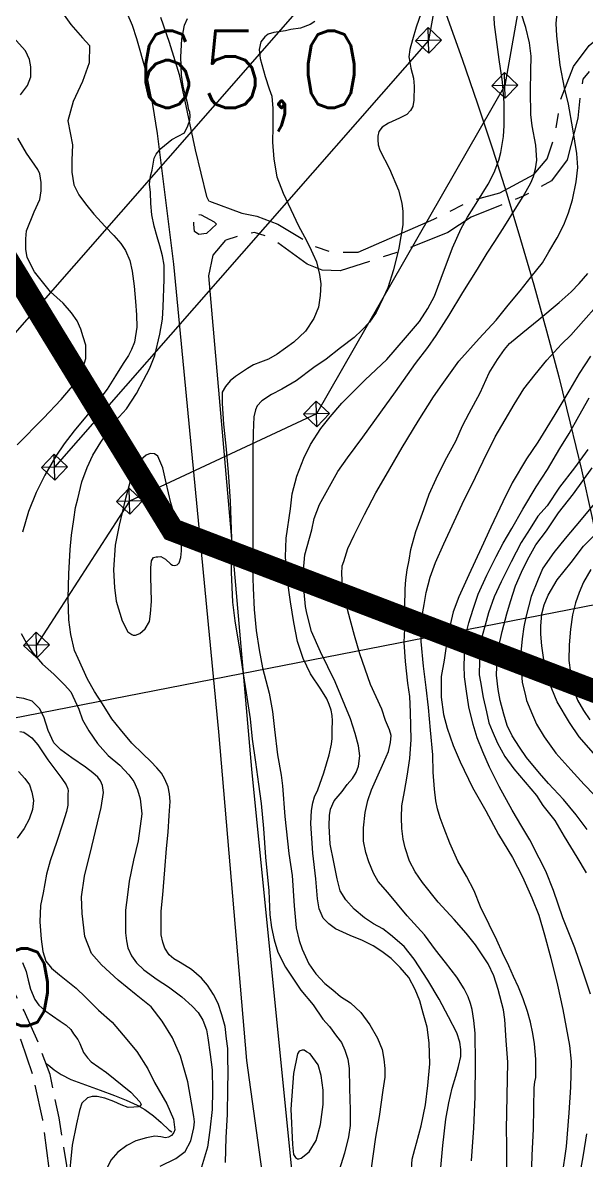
# Model space of a CAD drawing. Header units: millimetres. Extents: x 548366 to 1117317, y 7446967 to 14899125.
# Drawn here: x 556022 to 556314, y 7455507 to 7456096 of the extents above; entities that cross this region are included whole.
import ezdxf

# ---------------------------------------------------------------- set-up
doc = ezdxf.new("R2010")
doc.units = ezdxf.units.MM
doc.header["$MEASUREMENT"] = 0
for name, pattern in [('ACAD_ISO11W100', [33, 12, -3, 12, -3, 0, -3]), ('ESTR-TERRA', [1, 0.7, -0.1, 0.1, -0.1]), ('MEIO-FIOx2', [20, 15, -5]), ('RIO_PERIODICO', [5.8, 3, -0.4, 0.4, -0.4, 0.4, -0.4, 0.4, -0.4])]:
    doc.linetypes.add(name, pattern=pattern)
for name, color, linetype in [('AUTO_ESTRADA', 224, 'Continuous'), ('CURVA_INTERMEDIÁRIA', 32, 'Continuous'), ('CURVA_MESTRA', 36, 'Continuous'), ('ELETRO_PROP', 230, 'Continuous'), ('ENERGIA', 7, 'Continuous'), ('PTO_COTADO', 7, 'Continuous'), ('RADIAIS', 222, 'Continuous'), ('RIO_PERIÓDICO', 4, 'RIO_PERIODICO'), ('RUA_PAV_C_MEIO_FIO', 1, 'MEIO-FIOx2'), ('RUA_S_PAV', 2, 'ESTR-TERRA')]:
    doc.layers.add(name, color=color, linetype=linetype)
doc.styles.add('ROMANS', font='romans.shx')

# ---------------------------------------------------------------- blocks, each defined once
blk = doc.blocks.new('C10')
at = {"layer": 'ENERGIA', "color": 0, "linetype": 'Continuous'}
for p, q in [((-1.51, 1.5), (1.51, -1.5)), ((1.49, 1.5), (-1.49, -1.5))]:
    blk.add_line(p, q, dxfattribs=at)
blk.add_polyline3d([(-1.51, 1.5, 0), (1.49, 1.5, 0), (1.51, -1.5, 0), (-1.49, -1.5, 0), (-1.51, 1.5, 0)], dxfattribs=at)

msp = doc.modelspace()

# ---------------------------------------------------------------- linework, layer by layer
at = {"layer": 'AUTO_ESTRADA', "ltscale": 2.5, "flags": 128}
for points in [[(556073.46, 7456107.59), (556078.9, 7456094.76), (556081.24, 7456087.77), (556085.91, 7456071.44), (556089.41, 7456053.56), (556091.91, 7456038.5), (556100.41, 7455970.8), (556123.68, 7455728.59), (556138.12, 7455558.22), (556156.91, 7455423.06)], [(556093.57, 7456098.9), (556098.19, 7456085.92), (556103.23, 7456069.12), (556111.59, 7456030.15), (556117.45, 7456005.91), (556118.62, 7456003.58)], [(556140.94, 7455709.13), (556128.82, 7455848.29), (556118.66, 7455964.91), (556120.95, 7455975.59), (556127.57, 7455983.37)], [(556175.08, 7455412.75), (556171.01, 7455424), (556165.99, 7455458.53), (556140.94, 7455709.13)]]:
    msp.add_lwpolyline(points, dxfattribs=at)
at = {"layer": 'CURVA_INTERMEDIÁRIA'}
for points, elevation in [([(556041.95, 7456102.27), (556047.16, 7456095.09), (556053.1, 7456088.16), (556056.81, 7456084.16), (556056.6, 7456075.16), (556053.14, 7456065.49), (556048.3, 7456055.12), (556045.53, 7456045.11), (556047.95, 7456032.67), (556047.61, 7456024.72), (556047.61, 7456018.5), (556048.64, 7456011.94), (556051.26, 7456006.84), (556054.74, 7456002.09), (556059.05, 7455996.84), (556064.93, 7455990.33), (556069.45, 7455985.75), (556073.02, 7455981.56), (556075.54, 7455977.88), (556077.64, 7455972.74), (556078.9, 7455967.29), (556079.95, 7455959.42), (556080.69, 7455951.44), (556081.21, 7455944.65), (556081.32, 7455938.15), (556080.06, 7455930.38), (556078.59, 7455926.71), (556077.01, 7455923.46), (556074.18, 7455919.47), (556070.29, 7455913.07), (556065.99, 7455906.14), (556057.34, 7455894.62), (556048.94, 7455884.44), (556043.69, 7455877.83), (556039.38, 7455871.43), (556033.71, 7455861.56), (556029.08, 7455852.57), (556025.2, 7455842.7), (556022.15, 7455832)], 60), ([(556228.82, 7456101.1), (556226.21, 7456093.65), (556224.18, 7456087.17), (556222.92, 7456082.14), (556222.44, 7456078.37), (556222.92, 7456075.57), (556223.31, 7456072.47), (556224.76, 7456067.25), (556225.12, 7456063.11), (556225.02, 7456055.86), (556224.44, 7456052.57), (556223.18, 7456050.44), (556221.34, 7456048.41), (556217.47, 7456046.48), (556211.86, 7456043.96), (556208.47, 7456041.93), (556206.73, 7456039.61), (556206.24, 7456037.19), (556206.24, 7456035.26), (556206.53, 7456032.65), (556207.33, 7456029.97), (556212.27, 7456020.3), (556216.92, 7456009.18), (556218.76, 7456002.51), (556219.24, 7455998.25), (556219.23, 7455991.32), (556217.1, 7455979.13), (556214.49, 7455967.91), (556211.39, 7455958.53), (556208.94, 7455953.05), (556205.36, 7455945.89), (556201.88, 7455940.77), (556198, 7455936.61), (556194.04, 7455932.94), (556186.87, 7455927.52), (556179.42, 7455921.62), (556173.09, 7455917.29), (556163.99, 7455910.43), (556156.54, 7455906.08), (556151.12, 7455903.27), (556146.18, 7455899.98), (556143.76, 7455897.47), (556142.79, 7455895.44), (556142.02, 7455891.76), (556141.63, 7455883.54), (556141.53, 7455875.63), (556141.44, 7455856.19), (556141.44, 7455840.94), (556141.44, 7455826.15), (556141.34, 7455813.38), (556141.63, 7455802.96), (556142.12, 7455791.84), (556143.18, 7455781.11), (556144.73, 7455771.05), (556146.58, 7455761.61), (556149.97, 7455748.55), (556151.61, 7455738.98), (556152.69, 7455729.72), (556154.33, 7455716.57), (556156.17, 7455706.03), (556156.85, 7455700.61), (556158.01, 7455684.67), (556160.14, 7455665.43), (556161.89, 7455654.15), (556162.85, 7455638.38), (556164.02, 7455626.88), (556165.47, 7455620.4), (556167.12, 7455615.88), (556170.5, 7455608.34), (556174.08, 7455603.11), (556178.73, 7455598.18), (556182.89, 7455594.8), (556186.96, 7455591.41), (556192.12, 7455588.07), (556197.54, 7455583.04), (556202.09, 7455576.66), (556206.06, 7455569.7), (556208.47, 7455563.89), (556209.44, 7455558.96), (556209.93, 7455554.03), (556209.93, 7455549.48), (556208.94, 7455542.74), (556207.01, 7455529.11), (556205.07, 7455518.47), (556203.72, 7455508.62), (556201.39, 7455492.28)], 90), ([(556238.6, 7455498.98), (556240.02, 7455514.11), (556241.53, 7455527.75), (556243.03, 7455536.28), (556244.84, 7455543.91), (556246.65, 7455550.1), (556248.06, 7455555.02), (556249.26, 7455560.24), (556249.36, 7455563.85), (556248.86, 7455567.77), (556247.26, 7455572.58), (556242.94, 7455580.91), (556238.09, 7455590.01), (556232.27, 7455599.85), (556225.14, 7455610.69), (556220.02, 7455617.21), (556212.89, 7455623.33), (556208.83, 7455626.51), (556204.01, 7455629.01), (556199.39, 7455632.12), (556194.06, 7455636.64), (556189.65, 7455641.46), (556186.73, 7455646.07), (556185.23, 7455652.29), (556183.52, 7455661.02), (556181.6, 7455670.23), (556181, 7455679.86), (556181.2, 7455685.18), (556181.8, 7455688.49), (556183.71, 7455692.71), (556187.73, 7455697.62), (556190.44, 7455701.24), (556193.18, 7455704.41), (556195.09, 7455707.52), (556196.29, 7455710.74), (556196.99, 7455716.15), (556196.29, 7455721.27), (556194.48, 7455727.59), (556192.17, 7455735.22), (556184.12, 7455754.38), (556176.58, 7455770.04), (556171.86, 7455780.57), (556169.45, 7455790), (556168.8, 7455793.54), (556167.36, 7455808.37), (556168.41, 7455820.31), (556172.15, 7455833.24), (556173.36, 7455839.11), (556175.97, 7455846.24), (556180.39, 7455854.16), (556185.61, 7455863.39), (556190.55, 7455870.59), (556198.58, 7455881.22), (556207.82, 7455894.17), (556215.49, 7455904.77), (556225.83, 7455919.32), (556232.16, 7455927.75), (556236.61, 7455933.94), (556243.34, 7455944.48), (556250.37, 7455956.12), (556257.9, 7455968.26), (556262.93, 7455976.59), (556266.86, 7455982.69), (556272.18, 7455990.72), (556277.5, 7455999.35), (556281.62, 7456005.97), (556285.64, 7456013), (556287.04, 7456016.31), (556288.05, 7456020.32), (556288.67, 7456024.83), (556288.17, 7456032.46), (556286.26, 7456042.49), (556285.66, 7456048.41), (556285.46, 7456060.55), (556285.66, 7456070.89), (556285.75, 7456078.69), (556284.95, 7456085.52), (556283.04, 7456093.44), (556280.53, 7456100.87)], 110), ([(556254.79, 7455506.21), (556256.1, 7455523.26), (556256.8, 7455539.32), (556257, 7455556.78), (556256.7, 7455572.42), (556256.1, 7455578.85), (556255.19, 7455584.57), (556254.39, 7455587.68), (556253.09, 7455591.19), (556250.98, 7455595.4), (556247.26, 7455601.32), (556241.44, 7455608.95), (556236.18, 7455615.55), (556230.56, 7455623.28), (556221.52, 7455633.11), (556211.48, 7455645.25), (556206.46, 7455650.97), (556204.01, 7455655.27), (556201.7, 7455661.09), (556199.99, 7455666), (556198.89, 7455671.82), (556198.89, 7455678.75), (556199.69, 7455686.77), (556201.1, 7455692.9), (556202.92, 7455698.49), (556205.83, 7455704.71), (556209.45, 7455712.74), (556211.76, 7455718.36), (556212.86, 7455723.07), (556213.16, 7455726.69), (556212.36, 7455729.6), (556210.25, 7455734.31), (556208.44, 7455740.2), (556202.42, 7455753.05), (556196.89, 7455769), (556194.26, 7455778.52), (556190.65, 7455791.26), (556189.04, 7455798.59), (556188.04, 7455804.41), (556187.64, 7455810.43), (556187.84, 7455814.54), (556188.64, 7455816.85), (556190.67, 7455823.45), (556193.98, 7455830.48), (556199.3, 7455841.22), (556205.23, 7455852.35), (556210.67, 7455861.56), (556218.91, 7455875.81), (556227.24, 7455889.56), (556235.18, 7455902.1), (556239.72, 7455908.5), (556248.36, 7455920.54), (556258.9, 7455932.28), (556267.64, 7455941.91), (556273.8, 7455949.59), (556280.03, 7455957.02), (556285.75, 7455964.24), (556291.58, 7455971.57), (556295.02, 7455977.28), (556299.34, 7455984.6), (556302.76, 7455991.33), (556305.07, 7455997.45), (556307.28, 7456004.17), (556309.18, 7456013.5), (556309.99, 7456020.93), (556309.46, 7456028.23), (556307.36, 7456040.97), (556305.05, 7456053.82), (556303.04, 7456062.31), (556300.83, 7456074.05), (556299.52, 7456084.48), (556299.12, 7456089.24), (556298.82, 7456095.66), (556299.22, 7456100.98)], 120), ([(556127.32, 7455505.33), (556127.66, 7455518.27), (556128.35, 7455530.14), (556128.53, 7455543.76), (556128.78, 7455551.73), (556128.61, 7455560.01), (556128.53, 7455564.38), (556127.84, 7455569.35), (556127.07, 7455575.77), (556125.35, 7455581.86), (556123.55, 7455587.74), (556121.06, 7455592.45), (556118.06, 7455597.25), (556114.8, 7455600.93), (556109.74, 7455605.39), (556103.83, 7455608.99), (556100.55, 7455610.92), (556098.06, 7455612.98), (556095.83, 7455616.49), (556094.8, 7455619.49), (556094.03, 7455623.26), (556093.95, 7455635.6), (556094.89, 7455644.08), (556095.92, 7455657.07), (556096.78, 7455668.13), (556097.55, 7455676.52), (556098.15, 7455685.16), (556098.66, 7455692.44), (556098.24, 7455696.46), (556097.55, 7455699.98), (556095.83, 7455704), (556094.12, 7455707.09), (556091.72, 7455709.91), (556088.63, 7455713.08), (556084.41, 7455717.1), (556078.75, 7455722.66), (556072.83, 7455729.77), (556068.46, 7455735.26), (556063.49, 7455743.05), (556059.46, 7455749.39), (556055.74, 7455755.79), (556050.85, 7455766.5), (556049.05, 7455770.69), (556047.16, 7455778.92), (556046.05, 7455786.52), (556045.79, 7455797.82), (556046.05, 7455810.42), (556046.73, 7455823.08), (556047.51, 7455830.37), (556048.62, 7455838.59), (556049.56, 7455844.84), (556050.76, 7455849.3), (556052.92, 7455858.1), (556055.58, 7455865.55), (556058.58, 7455871.89), (556062.61, 7455878.58), (556070.26, 7455889.69), (556075.92, 7455895.94), (556081.24, 7455903.91), (556084.84, 7455910.76), (556087.86, 7455916.65), (556090.61, 7455923.58), (556093.26, 7455934.64), (556094.72, 7455942.35), (556094.98, 7455948.69), (556095.58, 7455962.89), (556095.49, 7455970.43), (556094.72, 7455975.23), (556093.35, 7455980.37), (556091.81, 7455985.08), (556090.41, 7455990.62), (556089.04, 7455996.36), (556088.61, 7456002.28), (556088.44, 7456008.02), (556087.92, 7456012.3), (556088.44, 7456016.41), (556089.29, 7456019.58), (556090.25, 7456025.73), (556091.36, 7456027.95), (556093.86, 7456030.78), (556099.49, 7456035.43), (556105.99, 7456038.86), (556107.87, 7456042.56), (556108.74, 7456045.42), (556109, 7456047.76), (556108.91, 7456049.58), (556108.39, 7456050.88), (556107.53, 7456054.52), (556106.4, 7456058.95), (556105.36, 7456063.11), (556104.49, 7456068.81), (556104.23, 7456078.35), (556104.64, 7456087.49), (556106.12, 7456094.78), (556107.6, 7456098.16)], 70), ([(556173.66, 7456096.63), (556171.19, 7456095.07), (556166.25, 7456093.12), (556161.17, 7456092.47), (556158.44, 7456091.82), (556152.45, 7456090.91), (556149.46, 7456090), (556147.77, 7456088.7), (556145.69, 7456086.1), (556144.77, 7456082.2), (556145.3, 7456077.52), (556147.9, 7456068.16), (556149.98, 7456061.78), (556151.28, 7456058.01), (556151.93, 7456051.51), (556151.93, 7456042.02), (556151.66, 7456034.11), (556152.32, 7456025.27), (556153.88, 7456016.17), (556157.13, 7456007.58), (556165.2, 7455990.81), (556168.21, 7455984.98), (556170.94, 7455980.04), (556172.51, 7455976.27), (556174.46, 7455972.11), (556176.02, 7455965.48), (556176.67, 7455960.67), (556176.41, 7455954.56), (556175.5, 7455948.57), (556173.03, 7455942.72), (556168.73, 7455936.22), (556162.75, 7455930.5), (556154.11, 7455924.16), (556149.69, 7455921.69), (556145.4, 7455920), (556141.75, 7455918.7), (556138.76, 7455916.88), (556132.51, 7455912.59), (556129.82, 7455910.36), (556127.23, 7455907.56), (556125.66, 7455904.53), (556125.55, 7455898.59), (556126.34, 7455887.93), (556127.55, 7455876.72), (556128.77, 7455863.01), (556129.69, 7455847.97), (556130.4, 7455828.77), (556130.2, 7455811.3), (556130.91, 7455795.75), (556132.13, 7455786.12), (556134.57, 7455771.39), (556136.4, 7455758.58), (556138.03, 7455748.73), (556140.17, 7455735.23), (556141.19, 7455724.77), (556142.92, 7455712.88), (556144.44, 7455701.4), (556145.87, 7455691.37), (556147.09, 7455678.46), (556148.11, 7455663.63), (556149.74, 7455646.17), (556150.35, 7455633.67), (556151.16, 7455627.07), (556152.48, 7455620.67), (556154.41, 7455614.37), (556158.41, 7455606.57), (556166.45, 7455594.58), (556172.75, 7455586.96), (556177.83, 7455579.65), (556181.2, 7455575.82), (556184.86, 7455570.84), (556187.4, 7455567.48), (556189.13, 7455563.52), (556190.65, 7455558.95), (556191.47, 7455554.07), (556191.67, 7455543.61), (556191.87, 7455532.66), (556191.87, 7455524.53), (556191.16, 7455518.64), (556189.03, 7455510.1), (556184.35, 7455495.27)], 80), ([(556273.18, 7455497.21), (556273.18, 7455514.87), (556272.98, 7455522.4), (556273.38, 7455539.85), (556273.68, 7455557.31), (556272.88, 7455568.64), (556272.17, 7455579.46), (556271.37, 7455584.37), (556268.75, 7455595.01), (556266.45, 7455602.03), (556263.43, 7455608.35), (556261.12, 7455611.97), (556256.87, 7455618.17), (556252.15, 7455624.19), (556245.93, 7455631.21), (556237.59, 7455640.24), (556229.46, 7455650.48), (556225.72, 7455655.98), (556222.71, 7455661.5), (556220.4, 7455668.32), (556219.39, 7455672.94), (556218.79, 7455678.46), (556218.49, 7455684.08), (556218.79, 7455690.1), (556220.1, 7455697.53), (556221.41, 7455705.53), (556222.92, 7455714.76), (556223.52, 7455724.6), (556223.22, 7455738.65), (556222.82, 7455746.84), (556221.82, 7455753.66), (556220.71, 7455765), (556220.01, 7455774.93), (556220.21, 7455781.83), (556220.21, 7455793.17), (556220.41, 7455802.6), (556220.81, 7455807.32), (556221.41, 7455812.43), (556222.52, 7455817.55), (556223.43, 7455823.04), (556225.94, 7455832.27), (556230.05, 7455843.81), (556232.98, 7455851.7), (556236.59, 7455859.63), (556241.11, 7455869.06), (556246.64, 7455879.2), (556250.25, 7455887.12), (556253.7, 7455893.62), (556259.42, 7455904.16), (556264.04, 7455914.5), (556268.36, 7455921.42), (556271.97, 7455926.64), (556274.61, 7455929.72), (556281.54, 7455935.54), (556289.68, 7455942.16), (556300.32, 7455950.99), (556306.55, 7455956.61), (556310.66, 7455960.92), (556315.08, 7455966.04)], 130), ([(556285.7, 7455491.01), (556286.35, 7455509.06), (556286.91, 7455522.68), (556287.09, 7455533.61), (556287.28, 7455543.96), (556287.74, 7455547.2), (556288.2, 7455549.33), (556288.2, 7455552.11), (556288.11, 7455558.96), (556287.56, 7455566.84), (556286.63, 7455572.18), (556285.51, 7455578.02), (556283.94, 7455583.67), (556281.71, 7455590.15), (556279.21, 7455596.17), (556276.62, 7455601.73), (556274.27, 7455607.26), (556270.94, 7455614.02), (556268.06, 7455620.5), (556264.08, 7455628.66), (556259.44, 7455637.83), (556256.18, 7455646.13), (556252.29, 7455653.73), (556247.84, 7455661.51), (556243.67, 7455670.86), (556240.6, 7455678.34), (556238.56, 7455683.99), (556237.26, 7455688.63), (556236.43, 7455692.79), (556235.69, 7455698.81), (556234.95, 7455707.61), (556234.85, 7455716.65), (556233.65, 7455729.34), (556232.63, 7455741.2), (556231.42, 7455751.54), (556230.03, 7455762.56), (556228.73, 7455775.25), (556228.9, 7455781.34), (556229.18, 7455787.82), (556230.29, 7455794.49), (556231.41, 7455800.7), (556233.45, 7455808.66), (556236.23, 7455816.24), (556240.5, 7455825.97), (556245.78, 7455837.55), (556251.07, 7455848.66), (556254.8, 7455856.23), (556260.82, 7455868.74), (556267.13, 7455881.34), (556272.23, 7455890.23), (556276.88, 7455898.08), (556281.89, 7455906.32), (556287.82, 7455913.73), (556293.94, 7455921.14), (556301.45, 7455929.48), (556306.31, 7455934), (556312.98, 7455941.5), (556319.56, 7455949.1)], 140), ([(556316.51, 7455592.64), (556312.79, 7455603.93), (556308.34, 7455616.61), (556302.22, 7455632.08), (556297.38, 7455646.23), (556293.3, 7455656.33), (556289.96, 7455663.09), (556285.14, 7455672.63), (556280.97, 7455679.48), (556275.84, 7455687.9), (556269.17, 7455700.13), (556264.16, 7455710.23), (556260.73, 7455718.1), (556257.76, 7455725.48), (556255.63, 7455732.33), (556253.5, 7455741.41), (556252.2, 7455749.66), (556251.27, 7455756.97), (556251.09, 7455762.97), (556251.36, 7455772.14), (556251.92, 7455778.72), (556253.4, 7455784.92), (556255.63, 7455792.15), (556258.32, 7455799.82), (556262.86, 7455809.73), (556267.59, 7455819.37), (556271.3, 7455826.31), (556275.75, 7455833.91), (556281.53, 7455843.98), (556288.39, 7455855.47), (556294.32, 7455864.55), (556300.62, 7455875.29), (556305.39, 7455883.06), (556310.48, 7455892.04), (556315.86, 7455901.58)], 160), ([(556090.45, 7455872.58), (556088.29, 7455872.72), (556086.14, 7455871.86), (556083.55, 7455869.71), (556081.11, 7455865.83), (556077.95, 7455858.36), (556075.22, 7455848.74), (556072.2, 7455835.53), (556070.19, 7455825.19), (556069.18, 7455812.55), (556069.75, 7455803.36), (556070.61, 7455796.25), (556073.77, 7455786.06), (556076.64, 7455780.31), (556078.8, 7455778.88), (556079.52, 7455778.59), (556080.67, 7455778.59), (556082.96, 7455779.45), (556085.7, 7455781.89), (556087.85, 7455785.62), (556088.43, 7455789.65), (556089, 7455796.25), (556088.57, 7455808.89), (556088.57, 7455813.48), (556089, 7455817.07), (556089.43, 7455818.08), (556090.01, 7455818.8), (556091.3, 7455819.23), (556092.31, 7455819.23), (556093.74, 7455819.37), (556096.19, 7455817.93), (556099.06, 7455815.35), (556099.92, 7455814.92), (556100.93, 7455814.63), (556102.22, 7455815.06), (556103.37, 7455816.07), (556104.23, 7455818.8), (556104.52, 7455822.39), (556104.38, 7455828.42), (556102.65, 7455835.02), (556098.92, 7455847.17), (556096.62, 7455857.51), (556094.89, 7455865.27), (556092.16, 7455871.44), (556090.45, 7455872.58)], 60), ([(556315.21, 7455874.87), (556308.26, 7455865.33), (556300.43, 7455855.34), (556294.04, 7455845.71), (556289.31, 7455840.24), (556285.23, 7455833.95), (556280.6, 7455826.72), (556275.39, 7455816.55), (556270.29, 7455806.18), (556266.68, 7455798.4), (556263.71, 7455790.15), (556261.95, 7455783.76), (556260.46, 7455778.32), (556259.63, 7455773.31), (556259.07, 7455765.26), (556258.89, 7455758.03), (556259.44, 7455754.51), (556260.83, 7455746.36), (556262.69, 7455738.86), (556263.89, 7455733.21), (556265.48, 7455728.95), (556268.35, 7455722.56), (556272.15, 7455715.71), (556276.79, 7455709.32), (556282.63, 7455702.46), (556288.47, 7455695.61), (556291.9, 7455690.33), (556298.04, 7455682.57), (556302.95, 7455674.23), (556309.44, 7455663.58), (556314.37, 7455655.37)], 170), ([(556314.83, 7455677.87), (556309.08, 7455685.47), (556302.6, 7455693.43), (556294.81, 7455701.77), (556290.08, 7455707.05), (556283.28, 7455715.18), (556279.66, 7455720.56), (556275.86, 7455726.39), (556273.36, 7455731.86), (556271.69, 7455737.6), (556269.65, 7455744.82), (556268.62, 7455750.37), (556267.78, 7455757.96), (556268.16, 7455766.67), (556268.8, 7455772.04), (556270.66, 7455780.47), (556273.16, 7455789.64), (556275.03, 7455796.11), (556277.71, 7455804.17), (556280.77, 7455811.3), (556283.83, 7455817.6), (556288.28, 7455825.38), (556293.75, 7455832.61), (556299.99, 7455841.93), (556307.68, 7455851.94), (556317.41, 7455865.27)], 180), ([(556318.52, 7455846.66), (556311.65, 7455838.49), (556303.48, 7455828.63), (556297.46, 7455821.53), (556291.88, 7455813.37), (556289.37, 7455807.63), (556285.81, 7455798.66), (556283.06, 7455787.99), (556281.93, 7455782.9), (556281.12, 7455776.77), (556280.47, 7455769.66), (556280.72, 7455759.39), (556281.12, 7455754.14), (556282.58, 7455748.08), (556283.31, 7455744.76), (556286.4, 7455737.26), (556288.5, 7455732.57), (556292.55, 7455725.86), (556298.61, 7455717.38), (556306.3, 7455708.81), (556313.2, 7455701.23), (556318.37, 7455695.81)], 190), ([(556316.77, 7455812.59), (556312.83, 7455806.16), (556310.72, 7455800.69), (556308.79, 7455795.32), (556307.25, 7455789.09), (556306.1, 7455781.79), (556305.52, 7455773.63), (556305.33, 7455765.47), (556306.1, 7455759.33), (556307.05, 7455752.26), (556308.01, 7455749.57), (556309.84, 7455744.96), (556312.82, 7455739.49), (556316.18, 7455734.69)], 210), ([(556021.42, 7455779.56), (556024.15, 7455774.52), (556027.51, 7455769.38), (556032.46, 7455763.53), (556038.24, 7455758.39), (556043.91, 7455752.83), (556047.06, 7455749.26), (556049.16, 7455744.75), (556051.26, 7455740.34), (556053.15, 7455734.68), (556056.45, 7455729.04), (556060.96, 7455722.54), (556066.53, 7455716.24), (556072.62, 7455711.21), (556077.24, 7455706.28), (556079.87, 7455702.81), (556081.76, 7455698.41), (556083.12, 7455693.72), (556083.54, 7455689.21), (556083.86, 7455685.96), (556081.97, 7455672), (556079.55, 7455662.04), (556077.45, 7455651.15), (556076.51, 7455644.01), (556075.56, 7455636.04), (556075.46, 7455624.39), (556075.98, 7455620.19), (556076.72, 7455616.63), (556078.5, 7455612.43), (556081.13, 7455608.86), (556085.04, 7455605.23), (556091.97, 7455600.09), (556097.75, 7455596.31), (556104.68, 7455591.27), (556110.04, 7455586.34), (556113.19, 7455583.09), (556115.5, 7455579.1), (556117.49, 7455574.17), (556118.23, 7455569.97), (556119.38, 7455561.28), (556120.33, 7455553.3), (556120.54, 7455542.6), (556120.33, 7455532.74), (556119.27, 7455522.07), (556117.91, 7455513.36), (556114.34, 7455501.19)], 60), ([(556020.76, 7455728.74), (556022.83, 7455728.37), (556025.09, 7455726.86), (556026.97, 7455725.36), (556029.98, 7455721.7), (556035.25, 7455714.08), (556042.39, 7455704.31), (556044.65, 7455701.02), (556045.59, 7455699.05), (556045.78, 7455697.92), (556045.6, 7455696.26), (556045.6, 7455690.52), (556044.85, 7455687.23), (556042.87, 7455680.66), (556039.95, 7455671.73), (556036.37, 7455661.7), (556034.49, 7455654.75), (556032.8, 7455645.07), (556031.48, 7455638.49), (556031.01, 7455630.03), (556031.79, 7455621.03), (556032.63, 7455614.73), (556034.23, 7455609.75), (556037.05, 7455606.09), (556041.19, 7455602.52), (556049.84, 7455595.66), (556054.73, 7455590.96), (556061.43, 7455584.23), (556068.49, 7455578.12), (556074.22, 7455571.26), (556081.28, 7455562.9), (556087.13, 7455553.9), (556090.43, 7455546.86), (556096.91, 7455535.67), (556100.39, 7455527.78), (556101.05, 7455522.33), (556100.58, 7455520.83), (556099.27, 7455519.32), (556097.76, 7455518.48), (556096.26, 7455518.2), (556093.81, 7455518.57), (556090.61, 7455518.95), (556086.35, 7455518.16), (556080.9, 7455516.56), (556076.1, 7455514.12), (556071.49, 7455510.64), (556067.83, 7455506.51), (556065.1, 7455500.78)], 40), ([(556020.06, 7455707.96), (556023.28, 7455704.29), (556025.69, 7455700.97), (556026.95, 7455697.3), (556027.75, 7455692.94), (556027.18, 7455688.35), (556025.56, 7455683.24), (556022.92, 7455678.43), (556019.36, 7455673.38)], 30), ([(556022.01, 7455609.03), (556023.96, 7455604.33), (556024.99, 7455599.85), (556026.25, 7455595.15), (556028.55, 7455589.87), (556030.62, 7455586.89), (556033.6, 7455584.14), (556037.62, 7455581.27), (556041.52, 7455578.63), (556044.73, 7455576.46), (556047.06, 7455574.31), (556048.55, 7455572.02), (556050.84, 7455569.04), (556051.76, 7455566.97), (556053.71, 7455562.38), (556055.78, 7455559.52), (556057.75, 7455557.55), (556065.54, 7455551.98), (556078.17, 7455541.7), (556082.87, 7455536.86), (556083.61, 7455535.39), (556083.02, 7455534.66), (556081.99, 7455534.22), (556079.79, 7455534.07), (556076.85, 7455533.92), (556073.18, 7455535.24), (556069.36, 7455537), (556064.8, 7455538.62), (556060.84, 7455539.5), (556058.19, 7455539.5), (556055.69, 7455538.77), (556052.9, 7455536.12), (556051.58, 7455532.31), (556050.11, 7455525.45), (556047.76, 7455514.29), (556045.85, 7455495.06)], 30), ([(556175.43, 7455555.97), (556171.21, 7455561.6), (556169.33, 7455562.77), (556168.15, 7455563.48), (556166.98, 7455563.48), (556165.57, 7455563.01), (556164.63, 7455561.6), (556162.52, 7455551.51), (556161.11, 7455532.97), (556162.05, 7455514.67), (556162.52, 7455509.5), (556163.69, 7455507.86), (556164.63, 7455507.16), (556165.34, 7455507.16), (556166.51, 7455507.63), (556170.74, 7455510.91), (556174.26, 7455516.78), (556176.61, 7455524.99), (556178.02, 7455535.32), (556178.02, 7455542.83), (556176.84, 7455550.34), (556175.43, 7455555.97)], 80), ([(556311.5, 7455501.54), (556312.98, 7455509.32), (556314.65, 7455520.25)], 160)]:
    msp.add_lwpolyline(points, dxfattribs=dict(at, elevation=elevation))
at = {"layer": 'CURVA_MESTRA'}
for points, elevation in [([(556223.65, 7455499.07), (556224.09, 7455506.99), (556225.5, 7455512.31), (556226.37, 7455515.42), (556228.76, 7455524.32), (556231.04, 7455535.17), (556232.23, 7455545.27), (556233.31, 7455556.42), (556232.87, 7455567.38), (556231.9, 7455575.41), (556229.83, 7455582.68), (556228.09, 7455589.09), (556225.7, 7455595.05), (556222.29, 7455601.22), (556217.84, 7455606.32), (556213.17, 7455610.98), (556208.39, 7455614.67), (556203.83, 7455617.6), (556198.29, 7455620.32), (556191.88, 7455622.92), (556184.28, 7455626.5), (556180.8, 7455629), (556177.87, 7455631.93), (556175.81, 7455636.81), (556174.94, 7455642.02), (556174.17, 7455652.32), (556172.55, 7455665.67), (556171.57, 7455680.97), (556171.89, 7455687.81), (556172.55, 7455691.72), (556173.41, 7455694.76), (556175.17, 7455698.42), (556178.32, 7455707.21), (556181.14, 7455716.54), (556182.23, 7455722.08), (556182.55, 7455725.01), (556182.66, 7455729.57), (556182.77, 7455734.23), (556182.66, 7455736.95), (556182.12, 7455739.77), (556181.01, 7455742.69), (556179.92, 7455745.62), (556176.66, 7455750.61), (556171.34, 7455758.64), (556167.54, 7455766.46), (556164.6, 7455775.35), (556162.76, 7455785.12), (556161.02, 7455795.85), (556159.28, 7455808.22), (556158.41, 7455819.29), (556158.74, 7455828.84), (556161.02, 7455844.02), (556161.88, 7455851.94), (556164.27, 7455861.06), (556167.97, 7455870.28), (556171.44, 7455877.34), (556176.66, 7455885.69), (556181.58, 7455891.75), (556187.66, 7455898.81), (556199.72, 7455910.85), (556210.91, 7455921.49), (556220.57, 7455932.67), (556227.89, 7455941.22), (556232.24, 7455947.84), (556235.71, 7455954.24), (556239.08, 7455963.58), (556245.05, 7455979.31), (556249.42, 7455989.38), (556252.79, 7455995.24), (556258.11, 7456003.71), (556263.43, 7456012.28), (556266.58, 7456018.36), (556268.97, 7456024.76), (556269.97, 7456028.75), (556271.49, 7456037.11), (556271.81, 7456042.75), (556271.7, 7456054.47), (556270.94, 7456065.43), (556269.2, 7456076.92), (556266.81, 7456095.15), (556265.94, 7456113.71)], 100), ([(556021.01, 7456058.68), (556024.7, 7456063.48), (556026.37, 7456067.91), (556026.37, 7456073.09), (556025.63, 7456076.97), (556023.59, 7456081.4), (556015.64, 7456090.27)], 50), ([(556019.31, 7455877.18), (556033.03, 7455891), (556042.1, 7455900.79), (556049.86, 7455909.85), (556053.01, 7455915.76), (556054.86, 7455922.04), (556054.86, 7455925.74), (556054.86, 7455928.88), (556053.56, 7455933.13), (556052.27, 7455937.19), (556050.42, 7455941.44), (556047.46, 7455945.69), (556043.21, 7455950.68), (556036.55, 7455956.6), (556028.22, 7455966.89), (556024.52, 7455974.28), (556023.78, 7455978.72), (556023.78, 7455984.08), (556024.15, 7455988.14), (556028.04, 7455997.94), (556030.99, 7456004.4), (556031.73, 7456008.84), (556031.73, 7456013.27), (556030.99, 7456017.71), (556030.07, 7456019.93), (556024.15, 7456028.43), (556019.71, 7456036.13)], 50), ([(556316.61, 7455923.12), (556310.67, 7455914.14), (556305.74, 7455905.92), (556298.04, 7455892.95), (556289.24, 7455878.6), (556283.36, 7455869.91), (556275.95, 7455857.59), (556271.03, 7455847.77), (556264.82, 7455834.52), (556260.07, 7455823.98), (556253.49, 7455809.9), (556248.3, 7455798.51), (556245.42, 7455790.66), (556242.64, 7455778.71), (556240.6, 7455765.74), (556239.11, 7455757.16), (556239.11, 7455746.42), (556240.41, 7455737.52), (556242.26, 7455730.48), (556245.32, 7455721.5), (556249.05, 7455712.9), (556255.35, 7455699.75), (556262.3, 7455687.61), (556268.92, 7455675.31), (556276.06, 7455663.46), (556281.25, 7455653.45), (556286.16, 7455642.43), (556289.7, 7455633.47), (556292.76, 7455623.37), (556295.91, 7455611.15), (556299.45, 7455597.18), (556302.14, 7455584.58), (556303.9, 7455575.22), (556305.66, 7455566.05), (556306.59, 7455557.74), (556306.22, 7455544.31), (556305.38, 7455531.06), (556303.99, 7455513.57), (556301.67, 7455498.1)], 150), ([(556319.34, 7455716.14), (556310.72, 7455725.86), (556305.63, 7455733.35), (556299.21, 7455744.06), (556295.01, 7455754.58), (556292.33, 7455765.82), (556291.26, 7455773.04), (556290.81, 7455779.1), (556290.81, 7455783.21), (556291.35, 7455789.72), (556292.6, 7455794.27), (556294.65, 7455799.26), (556299.2, 7455807.29), (556306.47, 7455816.2), (556312.9, 7455824.77), (556320.58, 7455832.35)], 200), ([(556093.39, 7455503.43), (556101.53, 7455507.49), (556106.33, 7455511), (556109.29, 7455516.55), (556110.96, 7455523.38), (556111.33, 7455526.34), (556110.96, 7455529.11), (556109.67, 7455536.24), (556107.82, 7455547.14), (556103.94, 7455560.44), (556099.87, 7455569.87), (556094.5, 7455578.55), (556088.73, 7455586.09), (556080.96, 7455592.19), (556071.71, 7455599.77), (556063.02, 7455607.71), (556057.84, 7455613.63), (556054.33, 7455622.5), (556053.03, 7455634.32), (556052.66, 7455643.01), (556054.14, 7455653.72), (556058.03, 7455669.01), (556062.84, 7455689.34), (556064.13, 7455697.1), (556063.58, 7455700.79), (556062.47, 7455703.2), (556061.18, 7455705.04), (556058.59, 7455707.26), (556054.7, 7455710.22), (556047.68, 7455715.02), (556041.94, 7455719.27), (556038.24, 7455722.78), (556035.47, 7455729.25), (556033.07, 7455736.27), (556030.96, 7455740.67), (556027.08, 7455744.37), (556022.83, 7455745.85), (556016.91, 7455746.59)], 50)]:
    msp.add_lwpolyline(points, dxfattribs=dict(at, elevation=elevation))
at = {"layer": 'ELETRO_PROP', "linetype": 'ACAD_ISO11W100', "lineweight": -3, "ltscale": 6.25, "elevation": 200, "flags": 128}
msp.add_lwpolyline([(552267.42, 7454168.15, 12, 12, 0), (552047.04, 7455150.08, 12, 12, 0), (552168.73, 7456345.85, 12, 12, 0), (552826.6, 7456584.53, 12, 12, 0), (552824.31, 7456593.7, 12, 12, 0), (552808.25, 7456621.21, 12, 12, 0), (552793.34, 7456651, 12, 12, 0), (552787.61, 7456679.65, 12, 12, 0), (552791.05, 7456686.53, 12, 12, 0), (552803.67, 7456696.84, 12, 12, 0), (552824.31, 7456702.57, 12, 12, 0), (552843.34, 7456706.89, 12, 12, 0), (552878.9, 7456705.75, 12, 12, 0), (552899.54, 7456705.75, 12, 12, 0), (552931.65, 7456702.31, 12, 12, 0), (552958.03, 7456701.16, 12, 12, 0), (552992.44, 7456696.58, 12, 12, 0), (553010.79, 7456696.58, 12, 12, 0), (553025.7, 7456696.58, 12, 12, 0), (553049.78, 7456704.6, 12, 12, 0), (553070.43, 7456714.91, 12, 12, 0), (553079.6, 7456727.52, 12, 12, 0), (553091.07, 7456749.29, 12, 12, 0), (553100.25, 7456764.19, 12, 12, 0), (553108.27, 7456777.95, 12, 12, 0), (553111.71, 7456790.55, 12, 12, 0), (553114.01, 7456804.3, 12, 12, 0), (553114.01, 7456816.91, 12, 12, 0), (553110.57, 7456829.52, 12, 12, 0), (553107.13, 7456843.27, 12, 12, 0), (553094.51, 7456855.87, 12, 12, 0), (553054.37, 7456875.36, 12, 12, 0), (553016.52, 7456892.55, 12, 12, 0), (553000.47, 7456902.86, 12, 12, 0), (552991.29, 7456916.61, 12, 12, 0), (552989, 7456933.8, 12, 12, 0), (552992.44, 7456965.89, 12, 12, 0), (553000.47, 7456978.5, 12, 12, 0), (553022.77, 7456984.65, 12, 12, 0), (553036.53, 7456988.09, 12, 12, 0), (553059.47, 7456989.23, 12, 12, 0), (553096.17, 7456990.38, 12, 12, 0), (553134.01, 7456988.09, 12, 12, 0), (553160.39, 7456988.09, 12, 12, 0), (553197.09, 7456988.09, 12, 12, 0), (553241.82, 7456992.67, 12, 12, 0), (553268.2, 7456993.82, 12, 12, 0), (553284.25, 7457000.69, 12, 12, 0), (553301.46, 7457011.01, 12, 12, 0), (553319.81, 7457032.78, 12, 12, 0), (553334.72, 7457051.12, 12, 12, 0), (553345.04, 7457069.45, 12, 12, 0), (553355.36, 7457091.23, 12, 12, 0), (553371.42, 7457111.86, 12, 12, 0), (553385.87, 7457124.71, 12, 12, 0), (553400.78, 7457136.17, 12, 12, 0), (553413.39, 7457141.9, 12, 12, 0), (553431.74, 7457144.2, 12, 12, 0), (553445.51, 7457144.2, 12, 12, 0), (553455.83, 7457140.76, 12, 12, 0), (553485.65, 7457129.3, 12, 12, 0), (553516.61, 7457114.4, 12, 12, 0), (553537.26, 7457104.09, 12, 12, 0), (553559.05, 7457099.5, 12, 12, 0), (553575.1, 7457101.79, 12, 12, 0), (553585.43, 7457108.67, 12, 12, 0), (553591.16, 7457115.55, 12, 12, 0), (553592.31, 7457124.71, 12, 12, 0), (553591.16, 7457141.9, 12, 12, 0), (553586.57, 7457162.53, 12, 12, 0), (553580.84, 7457177.43, 12, 12, 0), (553577.4, 7457193.48, 12, 12, 0), (553575.1, 7457212.96, 12, 12, 0), (553581.98, 7457216.4, 12, 12, 0), (553592.31, 7457220.98, 12, 12, 0), (553600.33, 7457220.98, 12, 12, 0), (553618.68, 7457219.83, 12, 12, 0), (553672.89, 7457209.79, 12, 12, 0), (553683.21, 7457207.5, 12, 12, 0), (553694.68, 7457206.35, 12, 12, 0), (553706.14, 7457207.5, 12, 12, 0), (553724.49, 7457208.64, 12, 12, 0), (553742.84, 7457216.66, 12, 12, 0), (553752.02, 7457220.1, 12, 12, 0), (553764.64, 7457232.71, 12, 12, 0), (553786.43, 7457252.19, 12, 12, 0), (553804.78, 7457263.65, 12, 12, 0), (553836.89, 7457283.13, 12, 12, 0), (553872.44, 7457293.45, 12, 12, 0), (553895.38, 7457300.32, 12, 12, 0), (553909.14, 7457302.62, 12, 12, 0), (553920.61, 7457302.62, 12, 12, 0), (553928.64, 7457300.32, 12, 12, 0), (553935.52, 7457299.18, 12, 12, 0), (553943.55, 7457295.74, 12, 12, 0), (553950.43, 7457293.45, 12, 12, 0), (553958.46, 7457290.01, 12, 12, 0), (553972.22, 7457281.99, 12, 12, 0), (553994.01, 7457272.82, 12, 12, 0), (554003.19, 7457265.94, 12, 12, 0), (554029.57, 7457259.07, 12, 12, 0), (554063.97, 7457247.61, 12, 12, 0), (554092.5, 7457228.72, 12, 12, 0), (554101.67, 7457218.41, 12, 12, 0), (554109.7, 7457209.24, 12, 12, 0), (554115.44, 7457203.51, 12, 12, 0), (554131.49, 7457196.64, 12, 12, 0), (554152.14, 7457190.91, 12, 12, 0), (554204.89, 7457187.47, 12, 12, 0), (554226.68, 7457188.61, 12, 12, 0), (554245.03, 7457185.18, 12, 12, 0), (554259.94, 7457185.18, 12, 12, 0), (554266.83, 7457185.18, 12, 12, 0), (554282.88, 7457182.88, 12, 12, 0), (554289.76, 7457179.45, 12, 12, 0), (554295.5, 7457176.01, 12, 12, 0), (554304.67, 7457167.99, 12, 12, 0), (554310.41, 7457161.11, 12, 12, 0), (554312.7, 7457153.09, 12, 12, 0), (554316.14, 7457140.48, 12, 12, 0), (554317.29, 7457126.73, 12, 12, 0), (554317.29, 7457111.83, 12, 12, 0), (554321.88, 7457086.62, 12, 12, 0), (554328.76, 7457054.53, 12, 12, 0), (554334.49, 7457020.15, 12, 12, 0), (554342.52, 7457000.67, 12, 12, 0), (554358.58, 7456992.65, 12, 12, 0), (554371.19, 7456994.94, 12, 12, 0), (554403.3, 7456997.23, 12, 12, 0), (554412.48, 7456994.94, 12, 12, 0), (554418.21, 7456989.21, 12, 12, 0), (554418.45, 7456974.42, 12, 12, 0), (555298.44, 7457141.13, 12, 12, 0), (556099.85, 7455833.18, 12, 12, 0), (557063.48, 7455464.95, 12, 12, 0), (557063.48, 7455464.95, 12, 12, 0), (557063.48, 7455464.95, 12, 12, 0), (557063.48, 7455464.95, 0, 0, 0)], format="xyseb", dxfattribs=at)
at = {"layer": 'ENERGIA', "color": 8, "ltscale": 4}
for points in [[(556351.51, 7456512.34), (556272.1, 7456063.54)], [(556305.55, 7456490.44), (556232.49, 7456086.86)], [(556193.6, 7456135.61), (555999.84, 7455914.45)], [(556232.49, 7456086.86), (556038.73, 7455865.7)], [(556272.1, 7456063.54), (556174.51, 7455893.26), (556077.62, 7455848.03), (556029.34, 7455773.48)]]:
    msp.add_lwpolyline(points, dxfattribs=at)
at = {"layer": 'RADIAIS', "linetype": 'Continuous', "ltscale": 2.5}
msp.add_lwpolyline([(559269.37, 7456370.1), (549458.09, 7454455.41)], dxfattribs=at)
for radius in [4998.2, 3998.56, 2998.91, 1999.28]:
    msp.add_circle((554363.71, 7455412.75), radius, dxfattribs=at)
at = {"layer": 'RIO_PERIÓDICO', "ltscale": 25, "flags": 128}
msp.add_lwpolyline([(556034.31, 7455556.58), (556035.37, 7455555.91), (556038.57, 7455553.33), (556042.19, 7455550.95), (556047.15, 7455548.27), (556054.7, 7455545.58), (556062.34, 7455542.9), (556069.79, 7455540.11), (556075.78, 7455537.63), (556081.47, 7455535.05), (556085.54, 7455532.81), (556089.99, 7455529.51), (556093.91, 7455526), (556098.15, 7455522.07), (556100.32, 7455520.63)], dxfattribs=at)
at = {"layer": 'RUA_PAV_C_MEIO_FIO', "ltscale": 1.25, "flags": 128}
msp.add_lwpolyline([(556122.65, 7455991.6), (556117.42, 7455986.79), (556113.56, 7455986.23), (556111.19, 7455987.77), (556110.95, 7455991.6), (556110.87, 7455993.72), (556110.79, 7455996), (556112.17, 7455996.9), (556114.7, 7455996.41), (556121.39, 7455992.85)], close=True, dxfattribs=at)
for points in [[(555905.49, 7455728.23), (555904.84, 7455736.69), (555902.89, 7455748.08), (555899.96, 7455756.21), (555893.27, 7455762.17), (555896.88, 7455762.72), (555904.19, 7455757.19), (555908.75, 7455747.1), (555913.96, 7455738.97), (555920.48, 7455729.21), (555929.27, 7455720.75), (555941, 7455710.02), (555949.79, 7455701.23), (555957.94, 7455693.75), (555964.45, 7455687.81), (555968.86, 7455682.39), (555972.59, 7455675.28), (555974.96, 7455667.82), (555979.75, 7455655.07), (556007.57, 7455596.46), (556021.13, 7455568.69), (556027.24, 7455551.07), (556032.36, 7455527.47), (556037.14, 7455491.14), (556036.12, 7455477.13), (556034.42, 7455469.68), (556030.35, 7455461.55), (556023.91, 7455452.74), (556014.41, 7455442.24), (555998.13, 7455425.3), (555987.61, 7455413.44), (555986.98, 7455412.75)], [(555996.25, 7455412.75), (556028.87, 7455444.36), (556034.02, 7455450.8), (556041.23, 7455463.92), (556044.84, 7455476.27), (556045.87, 7455485.28), (556045.13, 7455503.75), (556041.04, 7455528.49), (556036.4, 7455550.88), (556030.22, 7455567.72), (556023.01, 7455583.93), (556001.37, 7455624.33), (555993.59, 7455646.29), (555987.41, 7455662.24), (555979.96, 7455675.16), (555976.26, 7455681.33)]]:
    msp.add_lwpolyline(points, dxfattribs=at)
at = {"layer": 'RUA_S_PAV', "ltscale": 75, "flags": 128}
for points in [[(556118.99, 7456003.44), (556135.74, 7455997.36), (556143.52, 7455995.8), (556154.41, 7455991.53), (556174.25, 7455979.87), (556182.42, 7455977.15), (556196.04, 7455977.15), (556235.33, 7455994.14), (556254.45, 7456003.69), (556269.46, 7456007.78), (556287.21, 7456017.32), (556294.04, 7456025.51), (556298.13, 7456037.78), (556300.87, 7456055.5), (556307.69, 7456073.23), (556315.88, 7456084.14), (556325.44, 7456092.32), (556333.63, 7456093.68), (556358.21, 7456099.14), (556390.98, 7456110.05), (556405.99, 7456118.23), (556422.38, 7456130.5), (556431.93, 7456145.5), (556437.4, 7456155.05), (556451.05, 7456171.41), (556464.7, 7456185.04), (556486.55, 7456201.41), (556516.58, 7456219.13), (556529.38, 7456236.42), (556539.21, 7456259.07), (556545.18, 7456279.26), (556547.32, 7456292.08), (556553.31, 7456301.05), (556562.71, 7456306.6), (556570.84, 7456306.6), (556575.66, 7456303.1), (556581.54, 7456294.47), (556591.36, 7456273.68), (556604.24, 7456240.32), (556620.34, 7456234.13), (556632.63, 7456225.95), (556644.92, 7456223.22), (556664.03, 7456220.5), (556699.53, 7456219.13), (556732.3, 7456219.13), (556753.37, 7456221.38), (556772.22, 7456222.72), (556793.77, 7456218.69), (556805.02, 7456217.83)], [(556566, 7455827.86), (556580.82, 7455864.17), (556592.94, 7455897.8), (556596.98, 7455916.63), (556602.36, 7455930.08), (556611.79, 7455939.49), (556621.22, 7455950.25), (556626.61, 7455965.05), (556626.61, 7455983.88), (556633.34, 7456012.13), (556644.53, 7456033.11), (556658, 7456049.25), (556671.47, 7456061.35), (556684.94, 7456069.42), (556690.32, 7456076.15), (556698.4, 7456093.63), (556703.79, 7456107.08), (556710.52, 7456115.15), (556721.3, 7456123.22), (556744.19, 7456136.67), (556753.62, 7456147.43), (556754.97, 7456163.57), (556754.97, 7456179.71), (556752.27, 7456197.2), (556745.54, 7456207.96), (556734.77, 7456213.34), (556707.83, 7456212), (556667.43, 7456214.69), (556640.49, 7456218.72), (556622.99, 7456222.76), (556608.17, 7456230.83), (556601.03, 7456233.12), (556587.34, 7456267.27), (556576.78, 7456290.53), (556571.1, 7456299.73), (556567.85, 7456300.81), (556559.73, 7456297.83), (556554.59, 7456292.69), (556550.53, 7456280.79), (556548.36, 7456267.81), (556543.76, 7456255.1), (556534.83, 7456233.46), (556512.5, 7456207.99), (556502.53, 7456202.63), (556470.21, 7456179.77), (556454.05, 7456164.97), (556436.54, 7456139.42), (556428.46, 7456124.62), (556409.61, 7456111.17), (556389.41, 7456101.76), (556367.86, 7456095.03), (556343.62, 7456089.65), (556327.46, 7456084.27), (556319.38, 7456074.86), (556312.64, 7456066.79), (556311.3, 7456060.06), (556309.95, 7456046.61), (556304.46, 7456024.88), (556296.38, 7456014.12), (556281.57, 7456006.05), (556254.64, 7455995.29), (556242.51, 7455987.22), (556217.6, 7455977.37), (556186.7, 7455967.43), (556177.36, 7455967.82), (556169.58, 7455970.93), (556150.91, 7455984.53), (556142.35, 7455987.25), (556134.96, 7455985.7), (556127.57, 7455983.37)]]:
    msp.add_lwpolyline(points, dxfattribs=at)

# ---------------------------------------------------------------- block references
at = {"layer": 'ENERGIA', "ltscale": 0.3, "xscale": 3.167999999209266, "yscale": 3.168000001460314, "zscale": 3.168, "rotation": 226.2419711781706}
for p in [(556232.49, 7456086.86), (556272.1, 7456063.54), (556174.51, 7455893.26), (556038.73, 7455865.7), (556077.62, 7455848.03), (556029.34, 7455773.48)]:
    msp.add_blockref('C10', p, dxfattribs=at)

# ---------------------------------------------------------------- texts
at = {"layer": 'PTO_COTADO', "style": 'ROMANS'}
for tag, p in [('65,0', (556079.23, 7456051.84)), ('6,0', (555954.46, 7455576.16))]:
    msp.add_attdef(tag, p, '', height=40, dxfattribs=at)

doc.saveas('drawing.dxf')
